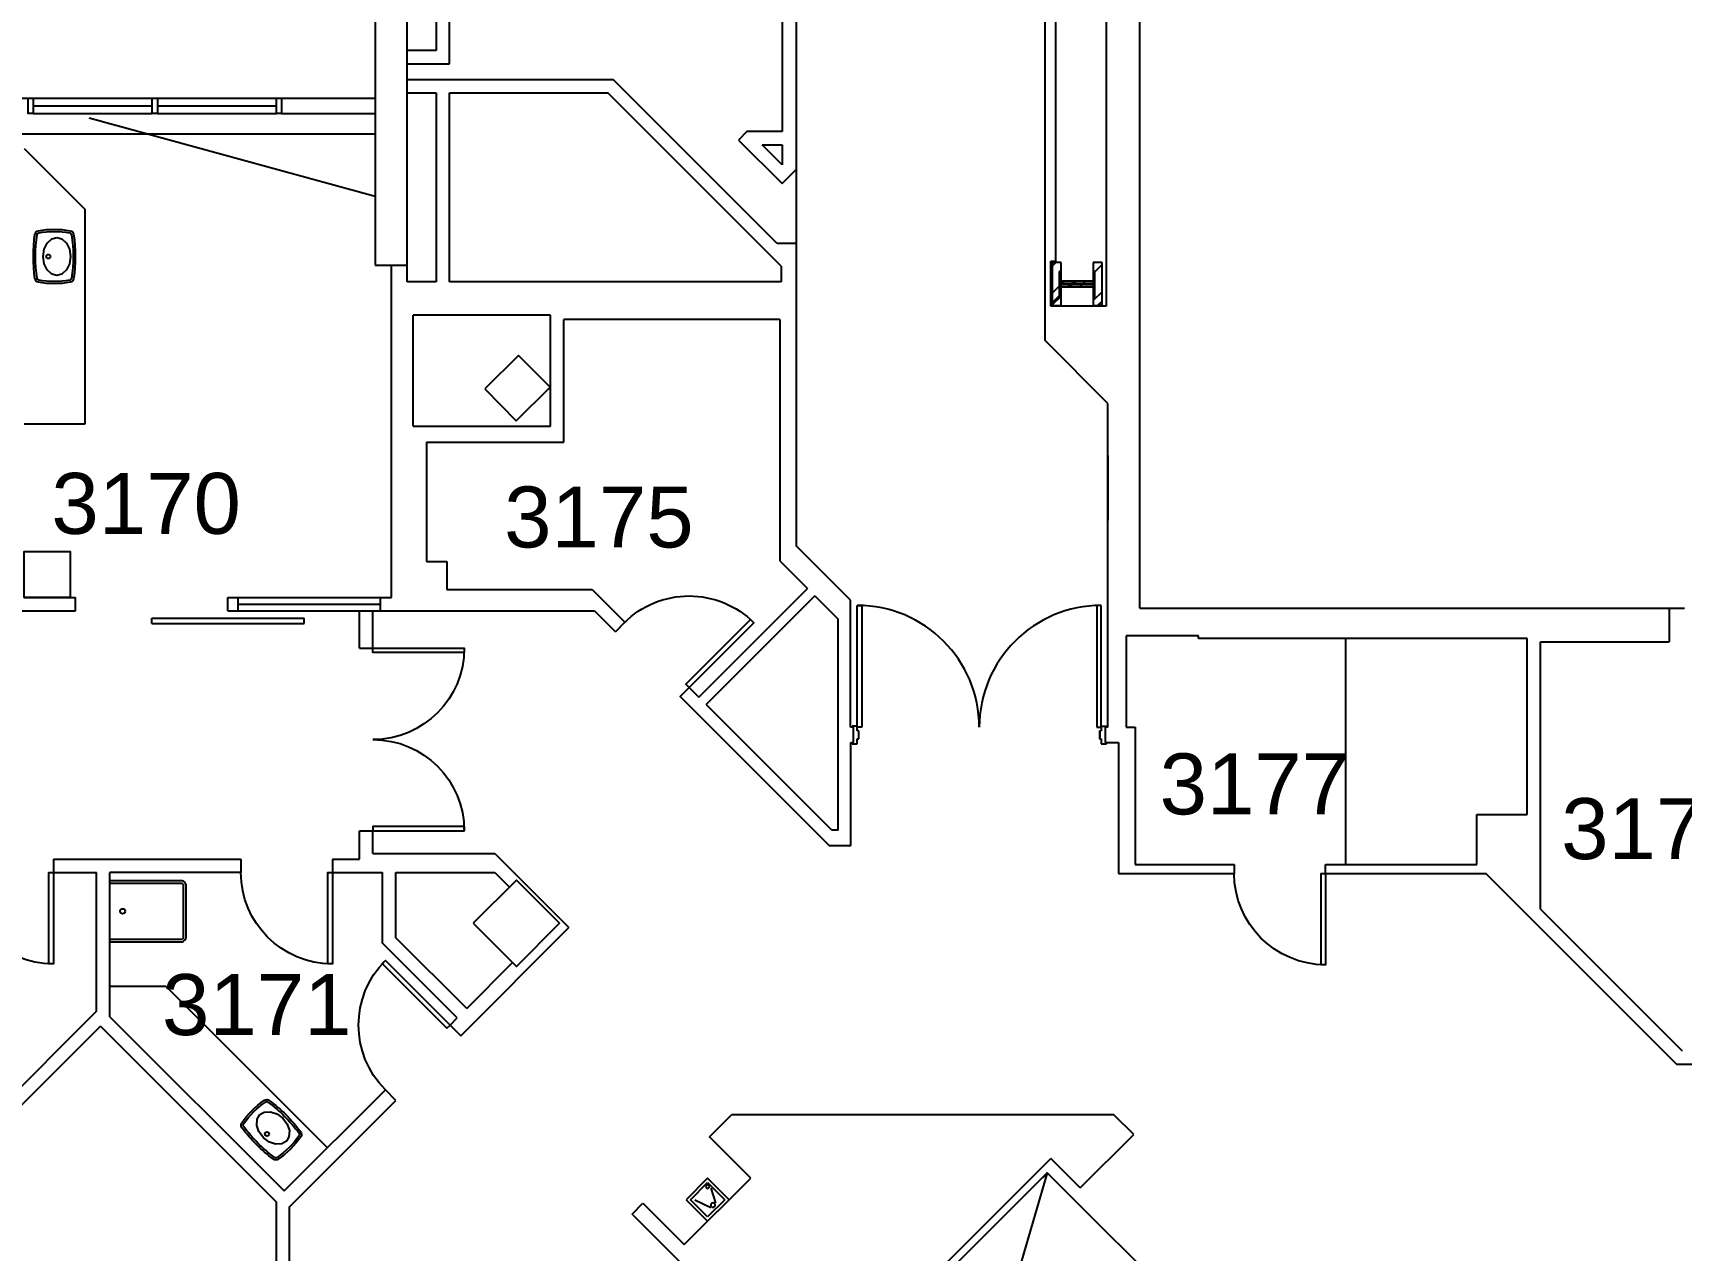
# Model space of a CAD drawing. Header units: inches. Extents: x -1169 to 5569, y -44 to 4300.
# Drawn here: x 1707 to 2356, y 2387 to 2866 of the extents above; entities that cross this region are included whole.
import ezdxf

# ---------------------------------------------------------------- set-up
doc = ezdxf.new("R2010")
doc.units = ezdxf.units.IN
doc.header["$LTSCALE"] = 96
doc.header["$MEASUREMENT"] = 0
doc.layers.get('0').update_dxf_attribs({"linetype": 'CONTINUOUS'})
for name, color, linetype in [('A-ANNO-ROOM', 4, 'CONTINUOUS'), ('A-COLS', 5, 'CONTINUOUS'), ('A-DOOR', 2, 'CONTINUOUS'), ('A-FLOR-CASE', 3, 'CONTINUOUS'), ('A-FLOR-EVTR', 1, 'CONTINUOUS'), ('A-FLOR-PFIX', 2, 'CONTINUOUS'), ('A-GLAZ', 2, 'CONTINUOUS'), ('A-GLAZ-SILL', 1, 'CONTINUOUS'), ('A-WALL-FULL', 6, 'CONTINUOUS')]:
    doc.layers.add(name, color=color, linetype=linetype)
doc.styles.add('Arial', font='arial.ttf')

# ---------------------------------------------------------------- blocks, each defined once
blk = doc.blocks.new('I_PLUMB_FOUNT_REGULAR_P')
for p, q in [((0, -0.5), (0, 0.5)), ((0, 0.5), (1, 0.5)), ((0.9, 0.4), (0.1, 0.4)), ((0.1, 0.4), (0.1, -0.4)), ((0.698, 0.343), (0.246, 0.109)), ((0.75, 0.35), (0.85, 0.35)), ((0.75, 0.25), (0.75, 0.35)), ((0.85, 0.25), (0.75, 0.25)), ((0.85, 0.35), (0.85, 0.25)), ((0.9, -0.4), (0.9, 0.4)), ((1, 0.5), (1, -0.5)), ((1, -0.5), (0, -0.5)), ((0.1, -0.4), (0.9, -0.4)), ((0.8, -0.3), (0.246, -0.112))]:
    blk.add_line(p, q)
blk.add_circle((0.25, 0), 0.0728)
blk = doc.blocks.new('*U155')
for p, q in [((0, 0), (0, 0)), ((-36, 0), (-36, 0))]:
    blk.add_line(p, q)
blk.add_lwpolyline([(0, 0), (0, -36), (-1.75, -36), (-1.75, 0)], close=True)
blk.add_arc((0, 0), 36, 180, 270)
blk = doc.blocks.new('*U157')
for p, q in [((0, 0), (0, 0)), ((36, 0), (36, 0))]:
    blk.add_line(p, q)
blk.add_lwpolyline([(0, 0), (0, -36), (1.75, -36), (1.75, 0)], close=True)
blk.add_arc((0, 0), 36, 270, 0)
blk = doc.blocks.new('*U29')
for p, q in [((0, 0), (0, 0)), ((-36, 0), (-36, 0))]:
    blk.add_line(p, q)
blk.add_lwpolyline([(0, 0), (0, 36), (-1.75, 36), (-1.75, 0)], close=True)
blk.add_arc((0, 0), 36, 90, 180)
blk = doc.blocks.new('*U180')
for p, q in [((0, 0), (0, 0)), ((-36, 0), (-36, 0))]:
    blk.add_line(p, q)
blk.add_lwpolyline([(0, 0), (0, 36), (-1.75, 36), (-1.75, 0)], close=True)
blk.add_arc((0, 0), 36, 90, 180)

msp = doc.modelspace()

# ---------------------------------------------------------------- linework, layer by layer
at = {"layer": 'A-COLS'}
for p, q in [((2109.95, 2775.58), (2108.53, 2774.15)), ((2108.53, 2775.58), (2108.53, 2758.58)), ((2112.03, 2775.58), (2108.53, 2775.58)), ((2111.33, 2771.97), (2111.44, 2772.08)), ((2111.33, 2772.08), (2111.33, 2762.08)), ((2112.05, 2772.08), (2111.33, 2772.08)), ((2112.03, 2768.17), (2112.03, 2775.58)), ((2112.05, 2767.28), (2112.05, 2772.08)), ((2125.33, 2772.08), (2124.61, 2772.08)), ((2124.61, 2772.08), (2124.61, 2767.28)), ((2124.61, 2770.85), (2125.33, 2771.57)), ((2128.13, 2775.58), (2124.63, 2775.58)), ((2124.63, 2775.58), (2124.63, 2768.17)), ((2125.23, 2775.58), (2124.63, 2774.98)), ((2128.13, 2774.74), (2124.63, 2771.24)), ((2125.33, 2762.08), (2125.33, 2772.08)), ((2128.13, 2758.58), (2128.13, 2775.58)), ((2113.21, 2768.17), (2108.53, 2763.49)), ((2112.03, 2763.25), (2108.53, 2759.75)), ((2111.33, 2768.23), (2112.05, 2768.95)), ((2124.63, 2768.17), (2112.03, 2768.17)), ((2112.03, 2758.58), (2112.03, 2765.98)), ((2112.03, 2765.98), (2124.63, 2765.98)), ((2124.61, 2767.28), (2112.05, 2767.28)), ((2112.05, 2762.08), (2112.05, 2766.87)), ((2112.05, 2766.87), (2124.61, 2766.87)), ((2116.95, 2768.17), (2114.76, 2765.98)), ((2117.82, 2768.17), (2115.63, 2765.98)), ((2121.56, 2768.17), (2119.37, 2765.98)), ((2120.63, 2766.87), (2121.04, 2767.28)), ((2124.37, 2766.87), (2125.33, 2767.83)), ((2124.61, 2766.24), (2125.33, 2766.96)), ((2124.61, 2766.87), (2124.61, 2762.08)), ((2124.61, 2762.51), (2125.33, 2763.22)), ((2124.63, 2765.98), (2124.63, 2758.58)), ((2128.13, 2764.08), (2124.63, 2760.58)), ((2112.03, 2762.38), (2108.53, 2758.88)), ((2108.53, 2758.58), (2112.03, 2758.58)), ((2111.33, 2762.08), (2112.05, 2762.08)), ((2112.03, 2758.64), (2111.96, 2758.58)), ((2124.61, 2762.08), (2125.33, 2762.08)), ((2124.63, 2758.58), (2128.13, 2758.58)), ((2128.13, 2760.34), (2126.36, 2758.58)), ((2128.13, 2759.47), (2127.23, 2758.58))]:
    msp.add_line(p, q, dxfattribs=at)
at = {"layer": 'A-DOOR'}
for p, q in [((2031.83, 2640.58), (2033.58, 2640.58)), ((2031.83, 2593.08), (2031.83, 2640.58)), ((2033.58, 2640.58), (2033.58, 2592.58)), ((2126.08, 2640.58), (2126.08, 2592.58)), ((2127.83, 2640.58), (2126.08, 2640.58)), ((2127.83, 2593.08), (2127.83, 2640.58)), ((1754.14, 2635.49), (1814.14, 2635.49)), ((1754.14, 2633.49), (1754.14, 2635.49)), ((1754.14, 2633.49), (1814.14, 2633.49)), ((1814.14, 2633.49), (1814.14, 2635.49)), ((2029.83, 2593.08), (2029.83, 2592.58)), ((2031.83, 2593.08), (2029.83, 2593.08)), ((2030.33, 2592.58), (2029.83, 2592.58)), ((2030.33, 2586.58), (2030.33, 2592.58)), ((2031.83, 2591.14), (2031.83, 2593.08)), ((2033.58, 2592.58), (2031.83, 2592.58)), ((2032.45, 2591.14), (2031.83, 2591.14)), ((2031.83, 2586.08), (2031.83, 2588.01)), ((2031.83, 2588.01), (2032.45, 2588.01)), ((2032.45, 2588.01), (2032.45, 2591.14)), ((2126.08, 2592.58), (2127.83, 2592.58)), ((2127.2, 2591.14), (2127.2, 2588.01)), ((2127.2, 2591.14), (2127.83, 2591.14)), ((2127.2, 2588.01), (2127.83, 2588.01)), ((2127.21, 2591.14), (2127.21, 2588.01)), ((2127.83, 2593.08), (2127.83, 2591.14)), ((2127.83, 2593.08), (2129.83, 2593.08)), ((2127.83, 2593.08), (2127.83, 2591.14)), ((2127.83, 2588.01), (2127.83, 2586.08)), ((2129.83, 2592.58), (2129.83, 2593.08)), ((2029.83, 2586.58), (2030.33, 2586.58)), ((2029.83, 2586.58), (2029.83, 2586.08)), ((2029.83, 2586.08), (2031.83, 2586.08)), ((2127.83, 2586.08), (2129.83, 2586.08)), ((2129.83, 2586.08), (2129.83, 2586.58))]:
    msp.add_line(p, q, dxfattribs=at)
for centre, start, end in [((2031.83, 2592.58), 0, 90), ((2127.83, 2592.58), 90, 180)]:
    msp.add_arc(centre, 48, start, end, dxfattribs=at)
at = {"layer": 'A-FLOR-CASE'}
for p, q in [((1703.98, 2820.46), (1727.98, 2796.46)), ((1727.98, 2712.04), (1727.98, 2796.46)), ((1703.98, 2712.04), (1727.98, 2712.04)), ((1737.69, 2490.66), (1759.63, 2490.66)), ((1759.63, 2490.66), (1823.25, 2427.04))]:
    msp.add_line(p, q, dxfattribs=at)
msp.add_lwpolyline([(1721.98, 2643.74), (1703.98, 2643.74), (1703.98, 2661.74), (1721.98, 2661.74)], close=True, dxfattribs=at)
at = {"layer": 'A-FLOR-EVTR'}
msp.add_line((2106.59, 2417.16), (2061.06, 2261.38), dxfattribs=at)
msp.add_lwpolyline([(2005.61, 2316.18), (2061.06, 2261.38), (2161.72, 2362.04), (2106.59, 2417.16)], close=True, dxfattribs=at)
at = {"layer": 'A-FLOR-PFIX'}
for points in [[(1708.19, 2786.69, -0.319535), (1709.52, 2788.07, -0.093638), (1722.07, 2788.07, -0.319535), (1723.4, 2786.69, -0.073603), (1723.4, 2769.18, -0.319535), (1722.07, 2767.8, -0.093638), (1709.52, 2767.8, -0.319535), (1708.19, 2769.18, -0.073603)], [(1709.01, 2786.57, -0.319535), (1709.67, 2787.26, -0.093638), (1721.92, 2787.26, -0.319535), (1722.58, 2786.57, -0.073603), (1722.58, 2769.3, -0.319535), (1721.92, 2768.61, -0.093638), (1709.67, 2768.61, -0.319535), (1709.01, 2769.3, -0.073603)], [(1789.62, 2434.97, -0.319535), (1789.59, 2436.89, -0.093638), (1798.46, 2445.77, -0.319535), (1800.38, 2445.73, -0.073603), (1812.76, 2433.34, -0.319535), (1812.8, 2431.43, -0.093638), (1803.92, 2422.55, -0.319535), (1802.01, 2422.59, -0.073603)], [(1790.29, 2435.46, -0.319535), (1790.27, 2436.42, -0.093638), (1798.93, 2445.08, -0.319535), (1799.89, 2445.07, -0.073603), (1812.1, 2432.85, -0.319535), (1812.12, 2431.9, -0.093638), (1803.45, 2423.23, -0.319535), (1802.5, 2423.25, -0.073603)]]:
    msp.add_lwpolyline(points, format="xyb", close=True, dxfattribs=at)
for points in [[(1716.78, 2785.36), (1718.75, 2784.84), (1720.6, 2783.18), (1721.75, 2780.87), (1722.18, 2777.93), (1721.75, 2775), (1720.6, 2772.69), (1718.75, 2771.03), (1716.78, 2770.51), (1714.8, 2771.03), (1712.95, 2772.69), (1711.8, 2775), (1711.37, 2777.93), (1711.8, 2780.87), (1712.95, 2783.18), (1714.8, 2784.84)], [(1796.64, 2440.1), (1798.4, 2441.13), (1800.88, 2441.27), (1803.33, 2440.44), (1805.71, 2438.67), (1807.48, 2436.29), (1808.3, 2433.84), (1808.16, 2431.37), (1807.13, 2429.6), (1805.37, 2428.58), (1802.89, 2428.44), (1800.44, 2429.26), (1798.06, 2431.03), (1796.29, 2433.41), (1795.47, 2435.86), (1795.61, 2438.34)]]:
    msp.add_lwpolyline(points, close=True, dxfattribs=at)
for points in [[(1737.69, 2508.16), (1765.69, 2508.16, 0.414214), (1767.69, 2510.16), (1767.69, 2530.16, 0.414214), (1765.69, 2532.16), (1737.69, 2532.16)], [(1737.69, 2509.16), (1765.69, 2509.16, 0.414214), (1766.69, 2510.16), (1766.69, 2530.16, 0.414214), (1765.69, 2531.16), (1737.69, 2531.16)]]:
    msp.add_lwpolyline(points, format="xyb", dxfattribs=at)
for centre, radius in [((1713.42, 2777.93), 0.825), ((1742.69, 2520.16), 1), ((1799.52, 2432.48), 0.825)]:
    msp.add_circle(centre, radius, dxfattribs=at)
at = {"layer": 'A-GLAZ'}
for p, q in [((1217.52, 2840.28), (1803.27, 2840.28)), ((1707.47, 2837.28), (1754.37, 2837.28)), ((1756.37, 2837.28), (1803.27, 2837.28)), ((1707.47, 2834.28), (1754.37, 2834.28)), ((1756.37, 2834.28), (1803.27, 2834.28)), ((1788.14, 2643.74), (1844.14, 2643.74)), ((1788.14, 2641.12), (1844.14, 2641.12)), ((1788.14, 2638.49), (1844.14, 2638.49))]:
    msp.add_line(p, q, dxfattribs=at)
at = {"layer": 'A-GLAZ-SILL'}
msp.add_line((1219.84, 2826.28), (1842.05, 2826.28), dxfattribs=at)
at = {"layer": 'A-WALL-FULL'}
for p, q in [((2129.7, 3609.2), (2129.7, 2758.33)), ((2142.95, 2639.54), (2142.95, 3609.2)), ((2105.7, 2744.83), (2105.7, 3180.08)), ((2007.7, 3109.58), (2007.7, 2664.08)), ((1871.33, 2853.83), (1871.33, 2907.45)), ((1854.68, 2767.96), (1854.68, 2886.83)), ((2109.95, 2776.08), (2109.95, 2888.33)), ((2002.2, 2885.08), (2002.2, 2827.08)), ((1842.05, 2877.33), (1842.05, 2774.58)), ((1866.08, 2877.33), (1866.08, 2859.08)), ((1866.08, 2859.08), (1854.68, 2859.08)), ((1854.68, 2853.83), (1871.33, 2853.83)), ((1854.68, 2847.56), (1935.8, 2847.56)), ((2000.29, 2783.08), (1935.8, 2847.56)), ((1854.68, 2842.31), (1866.08, 2842.31)), ((1866.08, 2842.31), (1866.08, 2767.96)), ((1871.33, 2767.96), (1871.33, 2842.31)), ((1871.33, 2842.31), (1933.63, 2842.31)), ((2001.83, 2774.11), (1933.63, 2842.31)), ((1803.27, 2840.28), (1842.05, 2840.28)), ((1729.51, 2832.46), (1842.05, 2801.7)), ((1805.27, 2834.28), (1842.05, 2834.28)), ((1988.34, 2827.08), (1985.04, 2823.78)), ((1985.04, 2823.78), (2002.2, 2806.62)), ((2002.2, 2827.08), (1988.34, 2827.08)), ((2002.2, 2814.04), (1994.42, 2821.83)), ((1994.42, 2821.83), (2002.2, 2821.83)), ((2002.2, 2821.83), (2002.2, 2814.04)), ((2002.2, 2806.62), (2007.7, 2812.12)), ((2007.7, 2783.08), (2000.29, 2783.08)), ((2107.95, 2776.08), (2109.95, 2776.08)), ((2107.95, 2758.33), (2107.95, 2776.08)), ((1842.05, 2774.58), (1854.68, 2774.58)), ((1848.55, 2643.74), (1848.55, 2774.58)), ((2001.83, 2774.11), (2001.83, 2767.96)), ((1866.08, 2767.96), (1854.68, 2767.96)), ((2001.83, 2767.96), (1871.33, 2767.96)), ((2129.7, 2758.33), (2107.95, 2758.33)), ((1857.07, 2711.19), (1857.07, 2754.89)), ((1911.07, 2754.89), (1857.07, 2754.89)), ((1911.07, 2711.19), (1911.07, 2754.89)), ((1916.32, 2704.84), (1916.32, 2753.09)), ((2001.32, 2753.09), (1916.32, 2753.09)), ((2001.32, 2753.09), (2001.32, 2658.15)), ((2130.45, 2720.08), (2105.7, 2744.83)), ((2130.45, 2592.58), (2130.45, 2720.08)), ((1857.07, 2711.19), (1911.07, 2711.19)), ((1862.32, 2704.84), (1916.32, 2704.84)), ((1862.32, 2704.84), (1862.32, 2657.84)), ((2130.45, 2699.62), (2130.45, 2674.15)), ((2029.2, 2642.58), (2007.7, 2664.08)), ((1862.32, 2657.84), (1870.32, 2657.84)), ((1870.32, 2657.84), (1870.32, 2646.84)), ((2001.32, 2658.15), (2012.28, 2647.19)), ((1870.32, 2646.84), (1927.42, 2646.84)), ((1927.42, 2646.84), (1940.33, 2633.94)), ((1969.5, 2604.41), (2012.28, 2647.19)), ((1703.98, 2643.74), (1724.17, 2643.74)), ((1724.17, 2638.49), (1724.17, 2643.74)), ((1784.14, 2643.74), (1788.14, 2643.74)), ((1784.14, 2638.49), (1784.14, 2643.74)), ((1788.14, 2638.49), (1788.14, 2643.74)), ((1844.14, 2638.49), (1844.14, 2643.74)), ((1844.14, 2643.74), (1848.55, 2643.74)), ((2015.08, 2644.39), (1972.3, 2601.61)), ((2015.08, 2644.39), (2024.27, 2635.21)), ((2029.2, 2592.58), (2029.2, 2642.58)), ((1678.55, 2638.49), (1724.17, 2638.49)), ((1784.14, 2638.49), (1788.14, 2638.49)), ((1835.91, 2623.77), (1835.91, 2638.49)), ((1841.16, 2623.77), (1841.16, 2638.49)), ((1841.16, 2638.49), (1928.35, 2638.49)), ((1928.35, 2638.49), (1936.62, 2630.22)), ((1940.33, 2633.94), (1936.62, 2630.22)), ((2024.27, 2552.08), (2024.27, 2635.21)), ((2142.95, 2639.54), (2357.31, 2639.54)), ((2351.31, 2639.54), (2351.31, 2626.23)), ((2166.14, 2628.58), (2137.64, 2628.58)), ((2137.64, 2628.58), (2137.64, 2592.58)), ((2166.14, 2627.58), (2166.14, 2628.58)), ((2295.39, 2627.58), (2166.14, 2627.58)), ((2224.14, 2538.58), (2224.14, 2627.58)), ((2295.39, 2558.23), (2295.39, 2627.58)), ((1835.91, 2623.77), (1841.16, 2623.77)), ((2300.64, 2626.23), (2351.31, 2626.23)), ((2300.64, 2521), (2300.64, 2626.23)), ((1965.61, 2608.3), (1969.5, 2604.41)), ((2021.84, 2552.08), (1972.3, 2601.61)), ((2030.33, 2592.58), (2029.2, 2592.58)), ((2030.33, 2586.58), (2030.33, 2592.58)), ((2130.45, 2592.58), (2129.33, 2592.58)), ((2129.33, 2592.58), (2129.33, 2586.58)), ((2137.64, 2592.58), (2141.14, 2592.58)), ((2141.14, 2592.58), (2141.14, 2538.58)), ((2029.27, 2546.08), (2029.27, 2586.58)), ((2029.27, 2586.58), (2030.33, 2586.58)), ((2129.33, 2586.58), (2134.64, 2586.58)), ((2129.33, 2586.58), (2134.64, 2586.58)), ((2134.64, 2586.58), (2134.64, 2535.08)), ((2275.64, 2538.58), (2275.64, 2558.23)), ((2275.64, 2558.23), (2295.39, 2558.23)), ((1835.91, 2540.69), (1835.91, 2551.77)), ((1835.91, 2551.77), (1841.16, 2551.77)), ((1841.16, 2542.93), (1841.16, 2551.77)), ((2024.27, 2552.08), (2021.84, 2552.08)), ((2134.64, 2555.47), (2134.64, 2535.08)), ((1841.16, 2542.93), (1889.16, 2542.93)), ((1889.16, 2542.93), (1918.33, 2513.76)), ((2020.77, 2546.08), (2029.27, 2546.08)), ((1715.45, 2540.69), (1789.22, 2540.69)), ((1715.45, 2540.69), (1715.45, 2535.44)), ((1789.22, 2540.69), (1789.22, 2535.44)), ((1825.22, 2540.69), (1835.91, 2540.69)), ((1825.22, 2540.69), (1825.22, 2535.44)), ((2141.14, 2538.58), (2180.14, 2538.58)), ((2180.14, 2538.58), (2180.14, 2535.08)), ((2216.14, 2535.08), (2216.14, 2538.58)), ((2216.14, 2538.58), (2275.64, 2538.58)), ((1715.45, 2535.44), (1732.44, 2535.44)), ((1732.44, 2480.84), (1732.44, 2535.44)), ((1737.69, 2478.66), (1737.69, 2535.44)), ((1789.22, 2535.42), (1737.69, 2535.44)), ((1825.22, 2535.44), (1844.97, 2535.44)), ((1844.97, 2507.57), (1844.97, 2535.44)), ((1850.22, 2535.44), (1889.23, 2535.44)), ((1850.22, 2509.74), (1850.22, 2535.44)), ((1889.23, 2535.44), (1894.96, 2529.71)), ((2300.64, 2521), (2356.45, 2465.2)), ((1875.73, 2471.16), (1918.33, 2513.76)), ((1874.38, 2478.17), (1844.97, 2507.57)), ((1878.09, 2481.88), (1850.22, 2509.74)), ((1878.09, 2481.88), (1896.18, 2499.97)), ((1732.44, 2480.84), (1662.86, 2411.26)), ((1737.69, 2478.66), (1806.28, 2410.07)), ((1871.55, 2475.34), (1874.38, 2478.17)), ((1733.97, 2474.95), (1596.85, 2337.82)), ((1733.97, 2474.95), (1803.13, 2405.8)), ((1871.55, 2475.34), (1875.73, 2471.16)), ((2354.27, 2459.95), (2367.47, 2459.95)), ((1806.28, 2410.07), (1846.09, 2449.88)), ((1850.27, 2445.7), (1846.09, 2449.88)), ((1973.62, 2431.37), (1982.33, 2440.08)), ((2132.84, 2440.08), (1982.33, 2440.08)), ((2140.63, 2432.29), (2132.84, 2440.08)), ((1989.89, 2415.11), (1973.62, 2431.37)), ((2119.58, 2411.24), (2140.63, 2432.29)), ((1999.91, 2314.81), (2107.96, 2422.86)), ((2119.58, 2411.24), (2107.96, 2422.86)), ((1963.72, 2388.95), (1989.89, 2415.11)), ((2105.91, 2416.24), (2104.85, 2415.18)), ((1803.13, 2405.8), (1803.13, 2373.4)), ((1943.22, 2400.97), (1947.46, 2405.21)), ((1976.81, 2367.38), (1943.22, 2400.97)), ((1947.46, 2405.21), (1963.72, 2388.95))]:
    msp.add_line(p, q, dxfattribs=at)
for points in [[(1707.47, 2834.28), (1705.47, 2834.28), (1705.47, 2840.28), (1707.47, 2840.28)], [(1756.37, 2834.28), (1754.37, 2834.28), (1754.37, 2840.28), (1756.37, 2840.28)], [(1805.27, 2834.28), (1803.27, 2834.28), (1803.27, 2840.28), (1805.27, 2840.28)], [(1885.21, 2725.77), (1897.62, 2713.19), (1910.88, 2726.45), (1898.47, 2739.02)], [(1880.7, 2515.45), (1897.67, 2498.48), (1914.64, 2515.45), (1897.67, 2532.42)]]:
    msp.add_lwpolyline(points, close=True, dxfattribs=at)
for points in [[(1965.61, 2608.3), (1962.08, 2604.77), (2020.77, 2546.08)], [(2134.64, 2535.08), (2180.14, 2535.08)], [(2216.14, 2535.08), (2279.14, 2535.08), (2354.27, 2459.95)], [(1808.38, 2373.4), (1808.38, 2403.8), (1850.27, 2445.7)]]:
    msp.add_lwpolyline(points, dxfattribs=at)

# ---------------------------------------------------------------- block references
at = {"layer": 'A-DOOR'}
for name, p, xscale, rotation in [('*U155', (1965.61, 2608.3), -1, 134.9999999999999), ('*U157', (1841.16, 2623.77), -1, 90), ('*U155', (1841.16, 2551.77), -1, 90), ('*U29', (1715.45, 2535.44), -1, 180), ('*U29', (1825.22, 2535.44), -1, 180), ('*U180', (2216.14, 2535.08), -1, 180), ('*U155', (1871.55, 2475.34), -0.9999999999999998, 225)]:
    msp.add_blockref(name, p, dxfattribs=dict(at, xscale=xscale, rotation=rotation))
at = {"layer": 'A-FLOR-PFIX', "extrusion": (0, 0, -1), "xscale": 12, "yscale": 12, "zscale": -6, "rotation": 45.00000000000001}
msp.add_blockref('I_PLUMB_FOUNT_REGULAR_P', (-1977.16, 2402.38), dxfattribs=at)

# ---------------------------------------------------------------- texts
at = {"layer": 'A-ANNO-ROOM', "style": 'Arial'}
for s, p in [('3170', (1714.65, 2668.73)), ('3175', (1892.84, 2663.38)), ('3177', (2150.8, 2558.31)), ('3179', (2308.85, 2540.69)), ('3171', (1758.18, 2471.42))]:
    msp.add_text(s, height=24, dxfattribs=at).set_placement(p)

doc.saveas('drawing.dxf')
